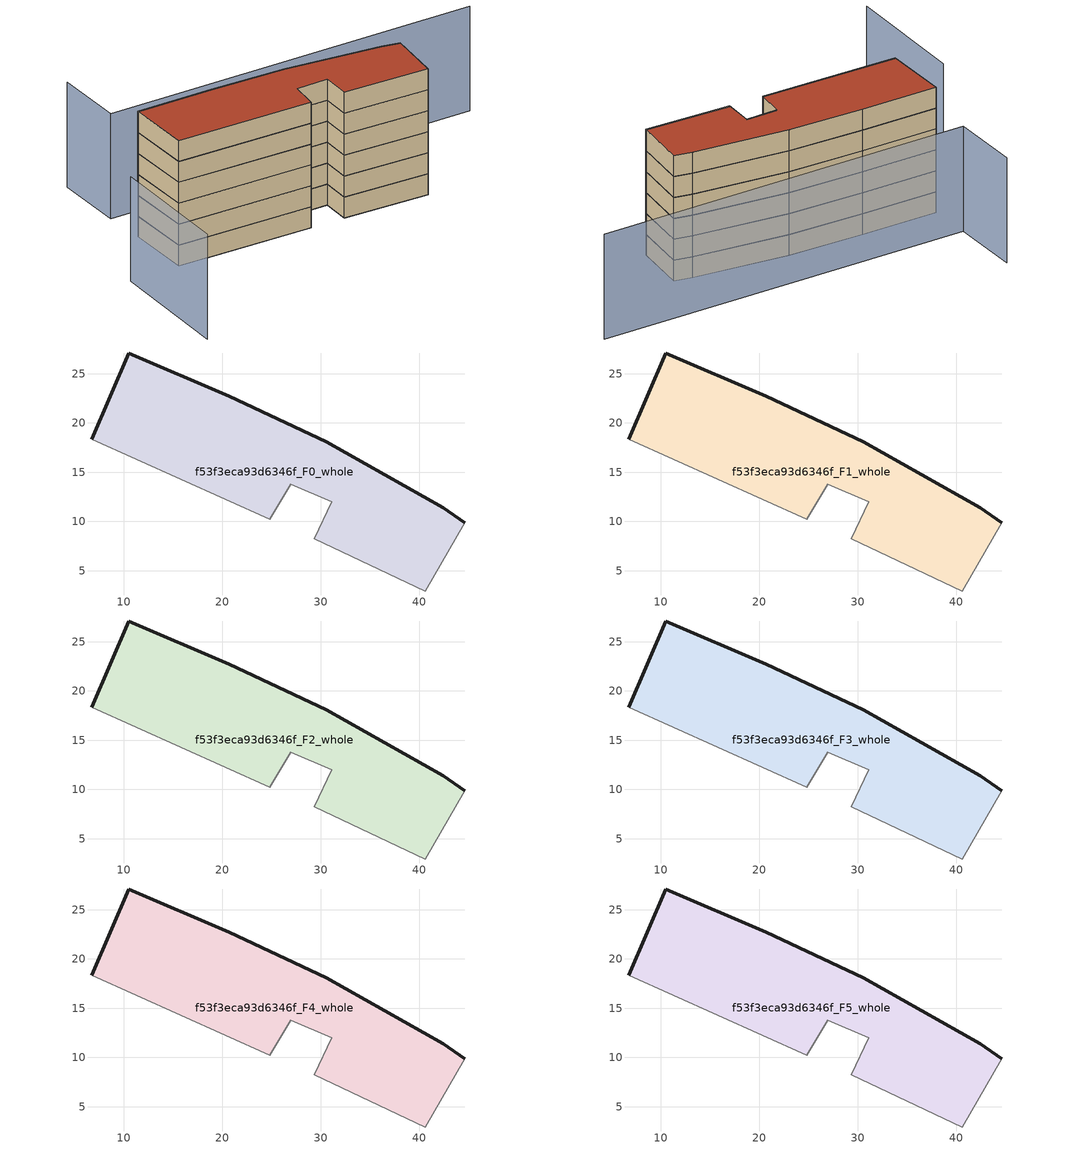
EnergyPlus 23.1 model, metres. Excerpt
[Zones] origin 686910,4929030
f53f3eca93d6346f_F0_whole
 floor ground (EU_floor_Construction): 40.64,2.93 44.63,9.87 42.47,11.37 30.6,18.11 20.71,22.69 10.52,27.1 6.78,18.35 24.86,10.22 26.97,13.75 31.14,12.01 29.37,8.24 z0
 wall outside (EU_wall_Construction): 6.78,18.35 10.52,27.1 20.71,22.69 30.6,18.11 42.47,11.37 44.63,9.87 z0:3
 wall adiabatic (EU_wall_Construction): 44.63,9.87 40.64,2.93 29.37,8.24 31.14,12.01 26.97,13.75 24.86,10.22 6.78,18.35 z0:3
f53f3eca93d6346f_F1_whole
 floor to f53f3eca93d6346f_F0_whole (EU_floor_Construction): 40.64,2.93 44.63,9.87 42.47,11.37 30.6,18.11 20.71,22.69 10.52,27.1 6.78,18.35 24.86,10.22 26.97,13.75 31.14,12.01 29.37,8.24 z3
 wall outside (EU_wall_Construction): 6.78,18.35 10.52,27.1 20.71,22.69 30.6,18.11 42.47,11.37 44.63,9.87 z3:6
 wall adiabatic (EU_wall_Construction): 44.63,9.87 40.64,2.93 29.37,8.24 31.14,12.01 26.97,13.75 24.86,10.22 6.78,18.35 z3:6
f53f3eca93d6346f_F2_whole
 floor to f53f3eca93d6346f_F1_whole (EU_floor_Construction): 40.64,2.93 44.63,9.87 42.47,11.37 30.6,18.11 20.71,22.69 10.52,27.1 6.78,18.35 24.86,10.22 26.97,13.75 31.14,12.01 29.37,8.24 z6
 wall outside (EU_wall_Construction): 6.78,18.35 10.52,27.1 20.71,22.69 30.6,18.11 42.47,11.37 44.63,9.87 z6:9
 wall adiabatic (EU_wall_Construction): 44.63,9.87 40.64,2.93 29.37,8.24 31.14,12.01 26.97,13.75 24.86,10.22 6.78,18.35 z6:9
f53f3eca93d6346f_F3_whole
 floor to f53f3eca93d6346f_F2_whole (EU_floor_Construction): 40.64,2.93 44.63,9.87 42.47,11.37 30.6,18.11 20.71,22.69 10.52,27.1 6.78,18.35 24.86,10.22 26.97,13.75 31.14,12.01 29.37,8.24 z9
 wall outside (EU_wall_Construction): 6.78,18.35 10.52,27.1 20.71,22.69 30.6,18.11 42.47,11.37 44.63,9.87 z9:12
 wall adiabatic (EU_wall_Construction): 44.63,9.87 40.64,2.93 29.37,8.24 31.14,12.01 26.97,13.75 24.86,10.22 6.78,18.35 z9:12
f53f3eca93d6346f_F4_whole
 floor to f53f3eca93d6346f_F3_whole (EU_floor_Construction): 40.64,2.93 44.63,9.87 42.47,11.37 30.6,18.11 20.71,22.69 10.52,27.1 6.78,18.35 24.86,10.22 26.97,13.75 31.14,12.01 29.37,8.24 z12
 wall outside (EU_wall_Construction): 6.78,18.35 10.52,27.1 20.71,22.69 30.6,18.11 42.47,11.37 44.63,9.87 z12:15
 wall adiabatic (EU_wall_Construction): 44.63,9.87 40.64,2.93 29.37,8.24 31.14,12.01 26.97,13.75 24.86,10.22 6.78,18.35 z12:15
f53f3eca93d6346f_F5_whole
 floor to f53f3eca93d6346f_F4_whole (EU_floor_Construction): 40.64,2.93 44.63,9.87 42.47,11.37 30.6,18.11 20.71,22.69 10.52,27.1 6.78,18.35 24.86,10.22 26.97,13.75 31.14,12.01 29.37,8.24 z15
 wall outside (EU_wall_Construction): 6.78,18.35 10.52,27.1 20.71,22.69 30.6,18.11 42.47,11.37 44.63,9.87 z15:18
 wall adiabatic (EU_wall_Construction): 44.63,9.87 40.64,2.93 29.37,8.24 31.14,12.01 26.97,13.75 24.86,10.22 6.78,18.35 z15:18
 roof outside (EU_roof_Construction): 42.47,11.37 44.63,9.87 40.64,2.93 29.37,8.24 31.14,12.01 26.97,13.75 24.86,10.22 6.78,18.35 10.52,27.1 20.71,22.69 30.6,18.11 z18
shading: -0.02,21.13 -7.7,4.29 / 62.6,11.3 12.78,32.75 / 12.78,32.75 16.8,42.11 z0:15
[Building]
EU S2 Campaign: North Axis=0; Terrain=City; Solar Distribution=FullExterior
[Site:Location]
Bologna: Latitude=44.5; Longitude=11.25; Time Zone=1; Elevation=37
[SizingPeriod:WeatherFileDays]
AnnualSizingPeriod: Begin Month=1; Begin Day of Month=1; End Month=12; End Day of Month=31; Day of Week for Start Day=Monday; Use Weather File Daylight Saving Period=No; Use Weather File Rain and Snow Indicators=No
[MATERIAL]
EU_InternalMass_Material: Roughness=MediumRough; Thickness=0.1; Conductivity=1; Density=1800; Specific Heat=900; Thermal Absorptance=0.9; Solar Absorptance=0.7; Visible Absorptance=0.7
[MATERIAL:NOMASS] Roughness=MediumRough; Thermal Absorptance=0.9; Solar Absorptance=0.7; Visible Absorptance=0.7
Name | Thermal Resistance
EU_wall_NoMass | 0.905828
EU_roof_NoMass | 0.37593
EU_floor_NoMass | 0.67114
[CONSTRUCTION]
EU_wall_Construction: EU_wall_NoMass
EU_roof_Construction: EU_roof_NoMass
EU_floor_Construction: EU_floor_NoMass
EU_InternalMass_Construction: EU_InternalMass_Material
[ZONE] Type=1; Multiplier=1; Ceiling Height=autocalculate; Floor Area=autocalculate; Part of Total Floor Area=Yes
Name | Volume
f53f3eca93d6346f_F0_whole | 991.507
f53f3eca93d6346f_F1_whole; f53f3eca93d6346f_F2_whole; f53f3eca93d6346f_F3_whole; f53f3eca93d6346f_F4_whole; f53f3eca93d6346f_F5_whole | 991.506
[INTERNALMASS] Construction=EU_InternalMass_Construction; Surface Area=330.502
Name | Zone or ZoneList
f53f3eca93d6346f_F0_whole_EU_InternalMass | f53f3eca93d6346f_F0_whole
f53f3eca93d6346f_F1_whole_EU_InternalMass | f53f3eca93d6346f_F1_whole
f53f3eca93d6346f_F2_whole_EU_InternalMass | f53f3eca93d6346f_F2_whole
f53f3eca93d6346f_F3_whole_EU_InternalMass | f53f3eca93d6346f_F3_whole
f53f3eca93d6346f_F4_whole_EU_InternalMass | f53f3eca93d6346f_F4_whole
f53f3eca93d6346f_F5_whole_EU_InternalMass | f53f3eca93d6346f_F5_whole
[OTHEREQUIPMENT] Fuel Type=Electricity; Design Level Calculation Method=Watts/Area; Power per Zone Floor Area=1; Fraction Latent=0; Fraction Radiant=0; Fraction Lost=0; Carbon Dioxide Generation Rate=0; EndUse Subcategory=EU_Step8_InternalGains
Name | Zone or ZoneList or Space or SpaceList | Schedule
EU_Step8_InternalGain_f53f3eca93d6346f_F0_whole_f000 | f53f3eca93d6346f_F0_whole | EU_Step8_GainSchedule_f53f3eca93d6346f_F0_whole_f000
EU_Step8_InternalGain_f53f3eca93d6346f_F1_whole_f000 | f53f3eca93d6346f_F1_whole | EU_Step8_GainSchedule_f53f3eca93d6346f_F1_whole_f000
EU_Step8_InternalGain_f53f3eca93d6346f_F2_whole_f000 | f53f3eca93d6346f_F2_whole | EU_Step8_GainSchedule_f53f3eca93d6346f_F2_whole_f000
EU_Step8_InternalGain_f53f3eca93d6346f_F3_whole_f000 | f53f3eca93d6346f_F3_whole | EU_Step8_GainSchedule_f53f3eca93d6346f_F3_whole_f000
EU_Step8_InternalGain_f53f3eca93d6346f_F4_whole_f000 | f53f3eca93d6346f_F4_whole | EU_Step8_GainSchedule_f53f3eca93d6346f_F4_whole_f000
EU_Step8_InternalGain_f53f3eca93d6346f_F5_whole_f000 | f53f3eca93d6346f_F5_whole | EU_Step8_GainSchedule_f53f3eca93d6346f_F5_whole_f000
[ZONEVENTILATION:DESIGNFLOWRATE] Schedule=EU_AlwaysOn; Design Flow Rate Calculation Method=AirChanges/Hour; Air Changes per Hour=0.73129; Ventilation Type=Natural; Fan Pressure Rise=0; Fan Total Efficiency=1; Constant Term Coefficient=1; Temperature Term Coefficient=0; Velocity Term Coefficient=0; Velocity Squared Term Coefficient=0; Minimum Indoor Temperature=-100; Maximum Indoor Temperature=100; Delta Temperature=-100; Minimum Outdoor Temperature=-100; Maximum Outdoor Temperature=100; Maximum Wind Speed=40
Name | Zone or ZoneList or Space or SpaceList
EU_ConstantAir_f53f3eca93d6346f_F0_whole | f53f3eca93d6346f_F0_whole
EU_ConstantAir_f53f3eca93d6346f_F1_whole | f53f3eca93d6346f_F1_whole
EU_ConstantAir_f53f3eca93d6346f_F2_whole | f53f3eca93d6346f_F2_whole
EU_ConstantAir_f53f3eca93d6346f_F3_whole | f53f3eca93d6346f_F3_whole
EU_ConstantAir_f53f3eca93d6346f_F4_whole | f53f3eca93d6346f_F4_whole
EU_ConstantAir_f53f3eca93d6346f_F5_whole | f53f3eca93d6346f_F5_whole
[HVACTEMPLATE:THERMOSTAT] Constant Heating Setpoint=20; Constant Cooling Setpoint=50
EU_HeatOnly_f53f3eca93d6346f_F0_whole; EU_HeatOnly_f53f3eca93d6346f_F1_whole; EU_HeatOnly_f53f3eca93d6346f_F2_whole; EU_HeatOnly_f53f3eca93d6346f_F3_whole; EU_HeatOnly_f53f3eca93d6346f_F4_whole; EU_HeatOnly_f53f3eca93d6346f_F5_whole
[HVACTEMPLATE:ZONE:IDEALLOADSAIRSYSTEM] System Availability Schedule=EU_AlwaysOn; Maximum Heating Supply Air Temperature=50; Minimum Cooling Supply Air Temperature=13; Maximum Heating Supply Air Humidity Ratio=0.0156; Minimum Cooling Supply Air Humidity Ratio=0.0077; Heating Limit=NoLimit; Cooling Limit=NoLimit; Heating Availability Schedule=EU_AlwaysOn; Cooling Availability Schedule=EU_CoolingOff; Dehumidification Control Type=ConstantSensibleHeatRatio; Cooling Sensible Heat Ratio=0.7; Dehumidification Setpoint=60; Humidification Control Type=None; Humidification Setpoint=30; Outdoor Air Method=None; Outdoor Air Flow Rate per Person=0.00944; Outdoor Air Flow Rate per Zone Floor Area=0; Outdoor Air Flow Rate per Zone=0; Demand Controlled Ventilation Type=None; Outdoor Air Economizer Type=NoEconomizer; Heat Recovery Type=None; Sensible Heat Recovery Effectiveness=0.7; Latent Heat Recovery Effectiveness=0.65
Name | Template Thermostat
f53f3eca93d6346f_F0_whole | EU_HeatOnly_f53f3eca93d6346f_F0_whole
f53f3eca93d6346f_F1_whole | EU_HeatOnly_f53f3eca93d6346f_F1_whole
f53f3eca93d6346f_F2_whole | EU_HeatOnly_f53f3eca93d6346f_F2_whole
f53f3eca93d6346f_F3_whole | EU_HeatOnly_f53f3eca93d6346f_F3_whole
f53f3eca93d6346f_F4_whole | EU_HeatOnly_f53f3eca93d6346f_F4_whole
f53f3eca93d6346f_F5_whole | EU_HeatOnly_f53f3eca93d6346f_F5_whole
[SIZING:ZONE] Zone Cooling Design Supply Air Temperature Input Method=SupplyAirTemperature; Zone Cooling Design Supply Air Temperature=13; Zone Heating Design Supply Air Temperature Input Method=SupplyAirTemperature; Zone Heating Design Supply Air Temperature=50; Zone Cooling Design Supply Air Humidity Ratio=0.008; Zone Heating Design Supply Air Humidity Ratio=0.008; Cooling Design Air Flow Method=DesignDay; Cooling Design Air Flow Rate=0; Cooling Minimum Air Flow per Zone Floor Area=0.000762; Cooling Minimum Air Flow=0; Cooling Minimum Air Flow Fraction=0.2; Heating Design Air Flow Method=DesignDay; Heating Design Air Flow Rate=0; Heating Maximum Air Flow per Zone Floor Area=0.002032; Heating Maximum Air Flow=0.141576; Heating Maximum Air Flow Fraction=0.3; Account for Dedicated Outdoor Air System=No; Dedicated Outdoor Air System Control Strategy=NeutralSupplyAir; Dedicated Outdoor Air Low Setpoint Temperature for Design=autosize; Dedicated Outdoor Air High Setpoint Temperature for Design=autosize; Zone Load Sizing Method=Sensible Load Only No Latent Load; Zone Latent Cooling Design Supply Air Humidity Ratio Input Method=HumidityRatioDifference; Zone Cooling Design Supply Air Humidity Ratio Difference=0.005; Zone Latent Heating Design Supply Air Humidity Ratio Input Method=HumidityRatioDifference; Zone Humidification Design Supply Air Humidity Ratio Difference=0.005
f53f3eca93d6346f_F0_whole; f53f3eca93d6346f_F1_whole; f53f3eca93d6346f_F2_whole; f53f3eca93d6346f_F3_whole; f53f3eca93d6346f_F4_whole; f53f3eca93d6346f_F5_whole
[SCHEDULE:CONSTANT]
Name | Hourly Value
EU_AlwaysOn | 1
EU_CoolingOff | 0
[SCHEDULE:FILE] Column Number=1; Rows to Skip at Top=0; Number of Hours of Data=8760; Column Separator=Comma; Interpolate to Timestep=No; Minutes per Item=60; Adjust Schedule for Daylight Savings=Yes
Name | File
EU_Step8_GainSchedule_f53f3eca93d6346f_F0_whole_f000 | ../../schedules/f53f3eca93d6346f/f53f3eca93d6346f_F0_whole_f000_gain.csv
EU_Step8_GainSchedule_f53f3eca93d6346f_F1_whole_f000 | ../../schedules/f53f3eca93d6346f/f53f3eca93d6346f_F1_whole_f000_gain.csv
EU_Step8_GainSchedule_f53f3eca93d6346f_F2_whole_f000 | ../../schedules/f53f3eca93d6346f/f53f3eca93d6346f_F2_whole_f000_gain.csv
EU_Step8_GainSchedule_f53f3eca93d6346f_F3_whole_f000 | ../../schedules/f53f3eca93d6346f/f53f3eca93d6346f_F3_whole_f000_gain.csv
EU_Step8_GainSchedule_f53f3eca93d6346f_F4_whole_f000 | ../../schedules/f53f3eca93d6346f/f53f3eca93d6346f_F4_whole_f000_gain.csv
EU_Step8_GainSchedule_f53f3eca93d6346f_F5_whole_f000 | ../../schedules/f53f3eca93d6346f/f53f3eca93d6346f_F5_whole_f000_gain.csv
